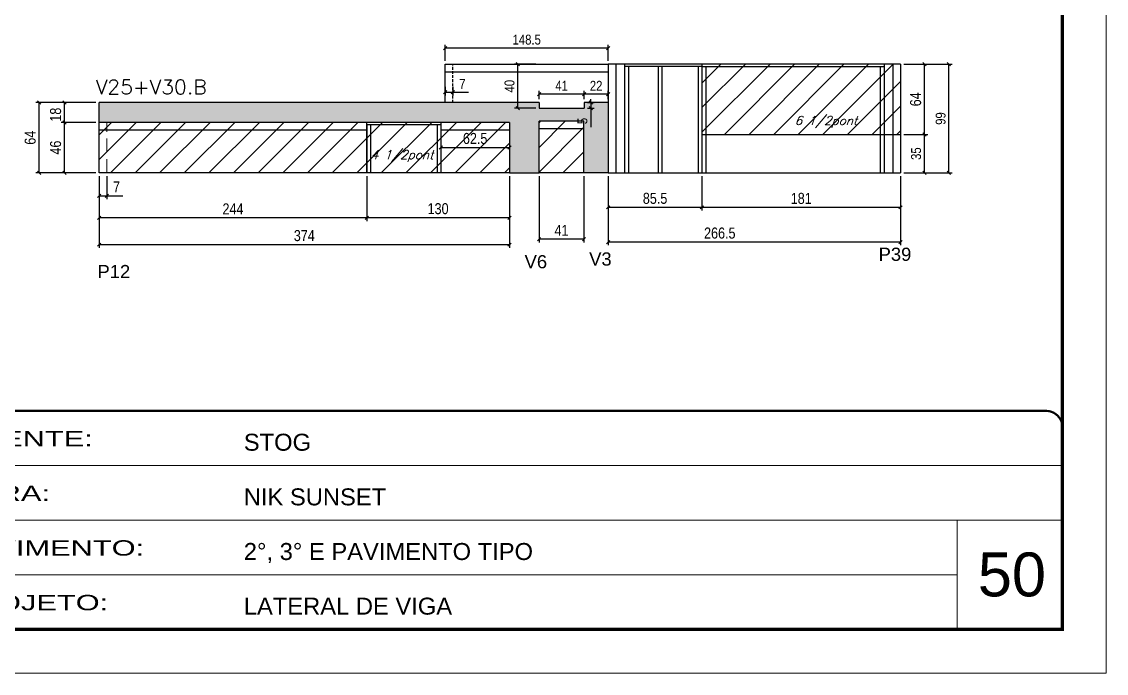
# Model space of a CAD drawing. Extents: x -10448 to -1189, y -11772 to 17235.
# Drawn here: x -8367 to -7378, y 2011 to 2605 of the extents above; entities that cross this region are included whole.
import ezdxf

# ---------------------------------------------------------------- set-up
doc = ezdxf.new("R2010")
doc.units = 0
for name, pattern in [('CONTINUO', [0]), ('DASHED', [0.75, 0.5, -0.25]), ('HIDDEN', [0.375, 0.25, -0.125])]:
    doc.linetypes.add(name, pattern=pattern)
for name, color, linetype in [('5', 5, 'Continuous'), ('COTA', 241, 'Continuous'), ('Painéis', 200, 'Continuous'), ('Reaproveitamento', 251, 'Continuous'), ('SARR_2.2x7', 40, 'Continuous'), ('SARR_3.5x7', 81, 'Continuous'), ('texto', 7, 'Continuous')]:
    doc.layers.add(name, color=color, linetype=linetype)
for name, color, linetype, lineweight in [('CARIMBO', 255, 'Continuous', 9), ('Folhas', 255, 'Continuous', 9), ('Hachura', 251, 'Continuous', 9), ('Sarr 2.2x7', 40, 'Continuous', 9), ('SARRAFO DE PRESSAO', 251, 'DASHED', 9), ('Texto Seção', 7, 'Continuous', 15)]:
    doc.layers.add(name, color=color, linetype=linetype, lineweight=lineweight)
doc.styles.add('ARIAL', font='arial.ttf')
doc.styles.add('COTA TECNICA', font='techl___.ttf', dxfattribs={"height": 10})
doc.styles.add('COTA TECNICA-50', font='techl___.ttf', dxfattribs={"height": 9})
doc.styles.add('REGUA-120', font='ROMANS.shx', dxfattribs={"height": 15})
doc.styles.add('Romans', font='romans.shx')
doc.styles.get("Standard").update_dxf_attribs({"font": 'arial.ttf'})
doc.styles.add('Tecnologia', font='')
doc.styles.get('Tecnologia').set_extended_font_data('Forgotten Futurist')
doc.dimstyles.new('COTA PAINEL-50', dxfattribs={"dimtxt": 9, "dimasz": 3, "dimexe": 3, "dimexo": 3, "dimgap": 3, "dimtad": 1, "dimdec": 1, "dimzin": 12, "dimdsep": 46, "dimtxsty": 'COTA TECNICA-50', "dimblk1": 'OBLIQUE', "dimblk2": 'OBLIQUE', "dimsah": 1, "dimcen": 0.9, "dimclrd": 4, "dimclre": 4, "dimclrt": 240, "dimadec": 1, "dimazin": 3, "dimtfac": 1, "dimtdec": 1, "dimtmove": 0, "dimatfit": 3, "dimfxl": 1, "dimtolj": 1, "dimtzin": 12, "dimarcsym": 0})
doc.dimstyles.new('PAINEL', dxfattribs={"dimtxt": 10, "dimasz": 3, "dimexe": 3, "dimexo": 3, "dimgap": 3, "dimtad": 1, "dimdec": 1, "dimzin": 12, "dimdsep": 46, "dimtxsty": 'COTA TECNICA', "dimblk1": 'OBLIQUE', "dimblk2": 'OBLIQUE', "dimsah": 1, "dimcen": 0.9, "dimclrd": 4, "dimclre": 4, "dimclrt": 240, "dimadec": 1, "dimazin": 3, "dimtfac": 1, "dimtdec": 1, "dimtmove": 0, "dimatfit": 3, "dimfxl": 1, "dimtolj": 1, "dimtzin": 12, "dimarcsym": 0})
pattern_1 = [(45, (-138479.52, -22275.074), (-11.2253202, 11.2253202), [])]
pattern_2 = [(45, (-143344.551, -19896.957), (-11.2253202, 11.2253202), [])]

# ---------------------------------------------------------------- blocks, each defined once
blk = doc.blocks.new('9999999999')
at = {"color": 30, "linetype": 'CONTINUO'}
for p, q in [((98564.56, 34379.64), (99583.98, 34379.64)), ((98564.56, 34329.83), (99487.98, 34329.83)), ((99583.98, 34329.83), (99487.98, 34329.83)), ((99487.98, 34329.83), (99487.98, 34230.21)), ((98564.56, 34280.02), (99487.98, 34280.02))]:
    blk.add_line(p, q, dxfattribs=at)
at = {"color": 30, "linetype": 'CONTINUO', "const_width": 2}
blk.add_lwpolyline([(99583.98, 34230.21), (99583.98, 34414.45, 0.414214), (99568.98, 34429.45), (98228.98, 34429.45, 0.414214), (98213.98, 34414.45), (98213.98, 34245.21, 0.414214), (98228.98, 34230.21), (99583.98, 34230.21)], format="xyb", dxfattribs=at)
at = {"layer": 'Folhas'}
blk.add_lwpolyline([(98138.98, 34190.21), (99623.98, 34190.21), (99623.98, 35240.21), (98138.98, 35240.21)], close=True, dxfattribs=at)
at = {"layer": 'Folhas', "color": 30, "const_width": 3}
blk.add_lwpolyline([(98213.98, 34230.21), (99583.98, 34230.21), (99583.98, 35200.21), (98213.98, 35200.21)], close=True, dxfattribs=at)
at = {"color": 7, "linetype": 'Continuous', "ltscale": 5, "style": 'ARIAL'}
for s, height, p in [('STOG', 15.483, (98837.68, 34393.13)), ('NIK SUNSET', 15.483, (98837.68, 34343.32)), ('2°, 3° E PAVIMENTO TIPO', 15.4829, (98837.68, 34293.51)), ('LATERAL DE VIGA', 15.4829, (98837.68, 34243.7))]:
    blk.add_text(s, height=height, dxfattribs=at).set_placement(p)
at = {"layer": 'Folhas', "color": 7, "style": 'Tecnologia', "width": 1.5}
for s, p in [('CLIENTE:', (98573.65, 34397.17)), ('OBRA:', (98573.65, 34347.31)), ('PAVIMENTO:', (98573.65, 34297.5)), ('PROJETO:', (98573.65, 34247.69))]:
    blk.add_text(s, height=14, dxfattribs=at).set_placement(p)
blk = doc.blocks.new('_Oblique')
at = {"color": 0, "linetype": 'ByBlock', "lineweight": -2}
blk.add_line((-0.5, -0.5), (0.5, 0.5), dxfattribs=at)
blk = doc.blocks.new('*D817')
at = {"layer": 'COTA', "color": 4, "linetype": 'ByBlock', "lineweight": -2, "transparency": 16777216}
for p, q in [((-8052.45, 2464.6), (-8052.45, 2423.64)), ((-7922.45, 2464.6), (-7922.45, 2423.64)), ((-7922.45, 2426.64), (-8052.45, 2426.64))]:
    blk.add_line(p, q, dxfattribs=at)
at = {"layer": 'Defpoints', "color": 0, "linetype": 'ByBlock', "transparency": 16777216}
for p in [(-8052.45, 2467.6), (-7922.45, 2467.6), (-8052.45, 2426.64)]:
    blk.add_point(p, dxfattribs=at)
at = {"layer": 'COTA', "color": 4, "linetype": 'ByBlock', "lineweight": -2, "transparency": 16777216, "xscale": 3, "yscale": 3, "zscale": 3, "rotation": 180}
blk.add_blockref('_Oblique', (-8052.45, 2426.64), dxfattribs=at)
at = {"layer": 'COTA', "color": 4, "linetype": 'ByBlock', "lineweight": -2, "transparency": 16777216, "xscale": 3, "yscale": 3, "zscale": 3}
blk.add_blockref('_Oblique', (-7922.45, 2426.64), dxfattribs=at)
at = {"layer": 'COTA', "color": 240, "linetype": 'ByBlock', "transparency": 16777216, "insert": (-7987.45, 2434.86), "char_height": 10, "attachment_point": 5, "style": 'COTA TECNICA'}
blk.add_mtext('\\A1;130', dxfattribs=at)
blk = doc.blocks.new('*D818')
at = {"layer": 'COTA', "color": 4, "linetype": 'ByBlock', "lineweight": -2, "transparency": 16777216}
for p, q in [((-8296.45, 2464.6), (-8296.45, 2423.64)), ((-8052.45, 2464.6), (-8052.45, 2423.64)), ((-8052.45, 2426.64), (-8296.45, 2426.64))]:
    blk.add_line(p, q, dxfattribs=at)
at = {"layer": 'Defpoints', "color": 0, "linetype": 'ByBlock', "transparency": 16777216}
for p in [(-8296.45, 2467.6), (-8052.45, 2467.6), (-8296.45, 2426.64)]:
    blk.add_point(p, dxfattribs=at)
at = {"layer": 'COTA', "color": 4, "linetype": 'ByBlock', "lineweight": -2, "transparency": 16777216, "xscale": 3, "yscale": 3, "zscale": 3, "rotation": 180}
blk.add_blockref('_Oblique', (-8296.45, 2426.64), dxfattribs=at)
at = {"layer": 'COTA', "color": 4, "linetype": 'ByBlock', "lineweight": -2, "transparency": 16777216, "xscale": 3, "yscale": 3, "zscale": 3}
blk.add_blockref('_Oblique', (-8052.45, 2426.64), dxfattribs=at)
at = {"layer": 'COTA', "color": 240, "linetype": 'ByBlock', "transparency": 16777216, "insert": (-8174.45, 2434.71), "char_height": 10, "attachment_point": 5, "style": 'COTA TECNICA'}
blk.add_mtext('\\A1;244', dxfattribs=at)
blk = doc.blocks.new('*D819')
at = {"layer": 'COTA', "color": 4, "linetype": 'ByBlock', "lineweight": -2, "transparency": 16777216}
for p, q in [((-8296.45, 2464.6), (-8296.45, 2399.1)), ((-7922.45, 2464.6), (-7922.45, 2399.1)), ((-7922.45, 2402.1), (-8296.45, 2402.1))]:
    blk.add_line(p, q, dxfattribs=at)
at = {"layer": 'Defpoints', "color": 0, "linetype": 'ByBlock', "transparency": 16777216}
for p in [(-8296.45, 2467.6), (-7922.45, 2467.6), (-8296.45, 2402.1)]:
    blk.add_point(p, dxfattribs=at)
at = {"layer": 'COTA', "color": 4, "linetype": 'ByBlock', "lineweight": -2, "transparency": 16777216, "xscale": 3, "yscale": 3, "zscale": 3, "rotation": 180}
blk.add_blockref('_Oblique', (-8296.45, 2402.1), dxfattribs=at)
at = {"layer": 'COTA', "color": 4, "linetype": 'ByBlock', "lineweight": -2, "transparency": 16777216, "xscale": 3, "yscale": 3, "zscale": 3}
blk.add_blockref('_Oblique', (-7922.45, 2402.1), dxfattribs=at)
at = {"layer": 'COTA', "color": 240, "linetype": 'ByBlock', "transparency": 16777216, "insert": (-8109.45, 2410.32), "char_height": 10, "attachment_point": 5, "style": 'COTA TECNICA'}
blk.add_mtext('\\A1;374', dxfattribs=at)
blk = doc.blocks.new('*D820')
at = {"layer": 'COTA', "color": 4, "linetype": 'ByBlock', "lineweight": -2, "transparency": 16777216}
for p, q in [((-8299.45, 2513.6), (-8331.02, 2513.6)), ((-8328.02, 2467.6), (-8328.02, 2513.6)), ((-8299.45, 2467.6), (-8331.02, 2467.6))]:
    blk.add_line(p, q, dxfattribs=at)
at = {"layer": 'Defpoints', "color": 0, "linetype": 'ByBlock', "transparency": 16777216}
for p in [(-8328.02, 2513.6), (-8296.45, 2513.6), (-8296.45, 2467.6)]:
    blk.add_point(p, dxfattribs=at)
at = {"layer": 'COTA', "color": 4, "linetype": 'ByBlock', "lineweight": -2, "transparency": 16777216, "xscale": 3, "yscale": 3, "zscale": 3}
for p, rotation in [((-8328.02, 2513.6), 90), ((-8328.02, 2467.6), 270)]:
    blk.add_blockref('_Oblique', p, dxfattribs=dict(at, rotation=rotation))
at = {"layer": 'COTA', "color": 240, "linetype": 'ByBlock', "transparency": 16777216, "insert": (-8336.13, 2490.6), "char_height": 10, "attachment_point": 5, "rotation": 90, "style": 'COTA TECNICA'}
blk.add_mtext('\\A1;46', dxfattribs=at)
blk = doc.blocks.new('*D821')
at = {"layer": 'COTA', "color": 4, "linetype": 'ByBlock', "lineweight": -2, "transparency": 16777216}
for p, q in [((-8299.45, 2531.6), (-8331.02, 2531.6)), ((-8328.02, 2513.6), (-8328.02, 2531.6)), ((-8299.45, 2513.6), (-8331.02, 2513.6))]:
    blk.add_line(p, q, dxfattribs=at)
at = {"layer": 'Defpoints', "color": 0, "linetype": 'ByBlock', "transparency": 16777216}
for p in [(-8328.02, 2531.6), (-8296.45, 2531.6), (-8296.45, 2513.6)]:
    blk.add_point(p, dxfattribs=at)
at = {"layer": 'COTA', "color": 4, "linetype": 'ByBlock', "lineweight": -2, "transparency": 16777216, "xscale": 3, "yscale": 3, "zscale": 3}
for p, rotation in [((-8328.02, 2531.6), 90), ((-8328.02, 2513.6), 270)]:
    blk.add_blockref('_Oblique', p, dxfattribs=dict(at, rotation=rotation))
at = {"layer": 'COTA', "color": 240, "linetype": 'ByBlock', "transparency": 16777216, "insert": (-8336.12, 2520.6), "char_height": 10, "attachment_point": 5, "rotation": 90, "style": 'COTA TECNICA'}
blk.add_mtext('\\A1;18', dxfattribs=at)
blk = doc.blocks.new('*D822')
at = {"layer": 'COTA', "color": 4, "linetype": 'ByBlock', "lineweight": -2, "transparency": 16777216}
for p, q in [((-8299.45, 2531.6), (-8354.18, 2531.6)), ((-8351.18, 2467.6), (-8351.18, 2531.6)), ((-8299.45, 2467.6), (-8354.18, 2467.6))]:
    blk.add_line(p, q, dxfattribs=at)
at = {"layer": 'Defpoints', "color": 0, "linetype": 'ByBlock', "transparency": 16777216}
for p in [(-8351.18, 2531.6), (-8296.45, 2531.6), (-8296.45, 2467.6)]:
    blk.add_point(p, dxfattribs=at)
at = {"layer": 'COTA', "color": 4, "linetype": 'ByBlock', "lineweight": -2, "transparency": 16777216, "xscale": 3, "yscale": 3, "zscale": 3}
for p, rotation in [((-8351.18, 2531.6), 90), ((-8351.18, 2467.6), 270)]:
    blk.add_blockref('_Oblique', p, dxfattribs=dict(at, rotation=rotation))
at = {"layer": 'COTA', "color": 240, "linetype": 'ByBlock', "transparency": 16777216, "insert": (-8359.29, 2499.6), "char_height": 10, "attachment_point": 5, "rotation": 90, "style": 'COTA TECNICA'}
blk.add_mtext('\\A1;64', dxfattribs=at)
blk = doc.blocks.new('*D1907')
at = {"layer": 'COTA', "color": 4, "linetype": 'ByBlock', "lineweight": -2, "transparency": 16777216}
for p, q in [((-8296.45, 2464.6), (-8296.45, 2443.66)), ((-8289.45, 2464.6), (-8289.45, 2443.66)), ((-8296.45, 2446.66), (-8289.45, 2446.66)), ((-8289.45, 2446.66), (-8274.72, 2446.66))]:
    blk.add_line(p, q, dxfattribs=at)
at = {"layer": 'Defpoints', "color": 0, "linetype": 'ByBlock', "transparency": 16777216}
for p in [(-8296.45, 2467.6), (-8289.45, 2467.6), (-8289.45, 2446.66)]:
    blk.add_point(p, dxfattribs=at)
at = {"layer": 'COTA', "color": 4, "linetype": 'ByBlock', "lineweight": -2, "transparency": 16777216, "xscale": 3, "yscale": 3, "zscale": 3, "rotation": 180}
blk.add_blockref('_Oblique', (-8296.45, 2446.66), dxfattribs=at)
at = {"layer": 'COTA', "color": 4, "linetype": 'ByBlock', "lineweight": -2, "transparency": 16777216, "xscale": 3, "yscale": 3, "zscale": 3}
blk.add_blockref('_Oblique', (-8289.45, 2446.66), dxfattribs=at)
at = {"layer": 'COTA', "color": 240, "linetype": 'ByBlock', "transparency": 16777216, "insert": (-8280.58, 2454.73), "char_height": 10, "attachment_point": 5, "style": 'COTA TECNICA'}
blk.add_mtext('\\A1;7', dxfattribs=at)
blk = doc.blocks.new('*D1908')
at = {"layer": 'COTA', "color": 4, "linetype": 'ByBlock', "lineweight": -2, "transparency": 16777216}
for p, q in [((-7984.95, 2503.6), (-7984.95, 2487.75)), ((-7922.45, 2503.6), (-7922.45, 2487.75)), ((-7984.95, 2490.75), (-7922.45, 2490.75))]:
    blk.add_line(p, q, dxfattribs=at)
at = {"layer": 'Defpoints', "color": 0, "linetype": 'ByBlock', "transparency": 16777216}
for p in [(-7984.95, 2506.6), (-7922.45, 2506.6), (-7922.45, 2490.75)]:
    blk.add_point(p, dxfattribs=at)
at = {"layer": 'COTA', "color": 4, "linetype": 'ByBlock', "lineweight": -2, "transparency": 16777216, "xscale": 3, "yscale": 3, "zscale": 3, "rotation": 180}
blk.add_blockref('_Oblique', (-7984.95, 2490.75), dxfattribs=at)
at = {"layer": 'COTA', "color": 4, "linetype": 'ByBlock', "lineweight": -2, "transparency": 16777216, "xscale": 3, "yscale": 3, "zscale": 3}
blk.add_blockref('_Oblique', (-7922.45, 2490.75), dxfattribs=at)
at = {"layer": 'COTA', "color": 240, "linetype": 'ByBlock', "transparency": 16777216, "insert": (-7953.7, 2498.86), "char_height": 10, "attachment_point": 5, "style": 'COTA TECNICA'}
blk.add_mtext('\\A1;62.5', dxfattribs=at)
blk = doc.blocks.new('*D1909')
at = {"layer": 'COTA', "color": 4, "linetype": 'ByBlock', "lineweight": -2, "transparency": 16777216}
for p, q in [((-7895.45, 2464.6), (-7895.45, 2404.1)), ((-7854.45, 2464.6), (-7854.45, 2404.1)), ((-7854.45, 2407.1), (-7895.45, 2407.1))]:
    blk.add_line(p, q, dxfattribs=at)
at = {"layer": 'Defpoints', "color": 0, "linetype": 'ByBlock', "transparency": 16777216}
for p in [(-7895.45, 2467.6), (-7854.45, 2467.6), (-7895.45, 2407.1)]:
    blk.add_point(p, dxfattribs=at)
at = {"layer": 'COTA', "color": 4, "linetype": 'ByBlock', "lineweight": -2, "transparency": 16777216, "xscale": 3, "yscale": 3, "zscale": 3, "rotation": 180}
blk.add_blockref('_Oblique', (-7895.45, 2407.1), dxfattribs=at)
at = {"layer": 'COTA', "color": 4, "linetype": 'ByBlock', "lineweight": -2, "transparency": 16777216, "xscale": 3, "yscale": 3, "zscale": 3}
blk.add_blockref('_Oblique', (-7854.45, 2407.1), dxfattribs=at)
at = {"layer": 'COTA', "color": 240, "linetype": 'ByBlock', "transparency": 16777216, "insert": (-7874.95, 2415.17), "char_height": 10, "attachment_point": 5, "style": 'COTA TECNICA'}
blk.add_mtext('\\A1;41', dxfattribs=at)
blk = doc.blocks.new('*D840')
at = {"layer": 'COTA', "color": 4, "linetype": 'ByBlock', "lineweight": -2, "transparency": 16777216}
for p, q in [((-7746.9, 2464.6), (-7746.9, 2433.13)), ((-7565.9, 2464.6), (-7565.9, 2433.13)), ((-7565.9, 2436.13), (-7746.9, 2436.13))]:
    blk.add_line(p, q, dxfattribs=at)
at = {"layer": 'Defpoints', "color": 0, "linetype": 'ByBlock', "transparency": 16777216}
for p in [(-7746.9, 2467.6), (-7565.9, 2467.6), (-7746.9, 2436.13)]:
    blk.add_point(p, dxfattribs=at)
at = {"layer": 'COTA', "color": 4, "linetype": 'ByBlock', "lineweight": -2, "transparency": 16777216, "xscale": 3, "yscale": 3, "zscale": 3, "rotation": 180}
blk.add_blockref('_Oblique', (-7746.9, 2436.13), dxfattribs=at)
at = {"layer": 'COTA', "color": 4, "linetype": 'ByBlock', "lineweight": -2, "transparency": 16777216, "xscale": 3, "yscale": 3, "zscale": 3}
blk.add_blockref('_Oblique', (-7565.9, 2436.13), dxfattribs=at)
at = {"layer": 'COTA', "color": 240, "linetype": 'ByBlock', "transparency": 16777216, "insert": (-7656.4, 2444.23), "char_height": 10, "attachment_point": 5, "style": 'COTA TECNICA'}
blk.add_mtext('\\A1;181', dxfattribs=at)
blk = doc.blocks.new('*D841')
at = {"layer": 'COTA', "color": 4, "linetype": 'ByBlock', "lineweight": -2, "transparency": 16777216}
for p, q in [((-7832.4, 2464.6), (-7832.4, 2433.13)), ((-7746.9, 2464.6), (-7746.9, 2433.13)), ((-7746.9, 2436.13), (-7832.4, 2436.13))]:
    blk.add_line(p, q, dxfattribs=at)
at = {"layer": 'Defpoints', "color": 0, "linetype": 'ByBlock', "transparency": 16777216}
for p in [(-7832.4, 2467.6), (-7746.9, 2467.6), (-7832.4, 2436.13)]:
    blk.add_point(p, dxfattribs=at)
at = {"layer": 'COTA', "color": 4, "linetype": 'ByBlock', "lineweight": -2, "transparency": 16777216, "xscale": 3, "yscale": 3, "zscale": 3, "rotation": 180}
blk.add_blockref('_Oblique', (-7832.4, 2436.13), dxfattribs=at)
at = {"layer": 'COTA', "color": 4, "linetype": 'ByBlock', "lineweight": -2, "transparency": 16777216, "xscale": 3, "yscale": 3, "zscale": 3}
blk.add_blockref('_Oblique', (-7746.9, 2436.13), dxfattribs=at)
at = {"layer": 'COTA', "color": 240, "linetype": 'ByBlock', "transparency": 16777216, "insert": (-7789.65, 2444.26), "char_height": 10, "attachment_point": 5, "style": 'COTA TECNICA'}
blk.add_mtext('\\A1;85.5', dxfattribs=at)
blk = doc.blocks.new('*D842')
at = {"layer": 'COTA', "color": 4, "linetype": 'ByBlock', "lineweight": -2, "transparency": 16777216}
for p, q in [((-7832.4, 2464.6), (-7832.4, 2401.51)), ((-7565.9, 2464.6), (-7565.9, 2401.51)), ((-7565.9, 2404.51), (-7832.4, 2404.51))]:
    blk.add_line(p, q, dxfattribs=at)
at = {"layer": 'Defpoints', "color": 0, "linetype": 'ByBlock', "transparency": 16777216}
for p in [(-7832.4, 2467.6), (-7565.9, 2467.6), (-7832.4, 2404.51)]:
    blk.add_point(p, dxfattribs=at)
at = {"layer": 'COTA', "color": 4, "linetype": 'ByBlock', "lineweight": -2, "transparency": 16777216, "xscale": 3, "yscale": 3, "zscale": 3, "rotation": 180}
blk.add_blockref('_Oblique', (-7832.4, 2404.51), dxfattribs=at)
at = {"layer": 'COTA', "color": 4, "linetype": 'ByBlock', "lineweight": -2, "transparency": 16777216, "xscale": 3, "yscale": 3, "zscale": 3}
blk.add_blockref('_Oblique', (-7565.9, 2404.51), dxfattribs=at)
at = {"layer": 'COTA', "color": 240, "linetype": 'ByBlock', "transparency": 16777216, "insert": (-7730.65, 2412.62), "char_height": 10, "attachment_point": 5, "style": 'COTA TECNICA'}
blk.add_mtext('\\A1;266.5', dxfattribs=at)
blk = doc.blocks.new('*D1930')
at = {"layer": 'COTA', "color": 4, "linetype": 'ByBlock', "lineweight": -2, "transparency": 16777216}
for p, q in [((-7562.9, 2566.6), (-7540.97, 2566.6)), ((-7543.97, 2502.6), (-7543.97, 2566.6)), ((-7562.9, 2502.6), (-7540.97, 2502.6))]:
    blk.add_line(p, q, dxfattribs=at)
at = {"layer": 'Defpoints', "color": 0, "linetype": 'ByBlock', "transparency": 16777216}
for p in [(-7565.9, 2566.6), (-7543.97, 2566.6), (-7565.9, 2502.6)]:
    blk.add_point(p, dxfattribs=at)
at = {"layer": 'COTA', "color": 4, "linetype": 'ByBlock', "lineweight": -2, "transparency": 16777216, "xscale": 3, "yscale": 3, "zscale": 3}
for p, rotation in [((-7543.97, 2566.6), 90), ((-7543.97, 2502.6), 270)]:
    blk.add_blockref('_Oblique', p, dxfattribs=dict(at, rotation=rotation))
at = {"layer": 'COTA', "color": 240, "linetype": 'ByBlock', "transparency": 16777216, "insert": (-7552.07, 2534.6), "char_height": 10, "attachment_point": 5, "rotation": 90, "style": 'COTA TECNICA'}
blk.add_mtext('\\A1;64', dxfattribs=at)
blk = doc.blocks.new('*D893')
at = {"layer": 'COTA', "color": 4, "linetype": 'ByBlock', "lineweight": -2, "transparency": 16777216}
for p, q in [((-7562.9, 2502.6), (-7540.97, 2502.6)), ((-7543.97, 2467.6), (-7543.97, 2502.6)), ((-7562.9, 2467.6), (-7540.97, 2467.6))]:
    blk.add_line(p, q, dxfattribs=at)
at = {"layer": 'Defpoints', "color": 0, "linetype": 'ByBlock', "transparency": 16777216}
for p in [(-7565.9, 2502.6), (-7543.97, 2502.6), (-7565.9, 2467.6)]:
    blk.add_point(p, dxfattribs=at)
at = {"layer": 'COTA', "color": 4, "linetype": 'ByBlock', "lineweight": -2, "transparency": 16777216, "xscale": 3, "yscale": 3, "zscale": 3}
for p, rotation in [((-7543.97, 2502.6), 90), ((-7543.97, 2467.6), 270)]:
    blk.add_blockref('_Oblique', p, dxfattribs=dict(at, rotation=rotation))
at = {"layer": 'COTA', "color": 240, "linetype": 'ByBlock', "transparency": 16777216, "insert": (-7551.67, 2485.1), "char_height": 9, "attachment_point": 5, "rotation": 90, "style": 'COTA TECNICA-50'}
blk.add_mtext('\\A1;35', dxfattribs=at)
blk = doc.blocks.new('*D1962')
at = {"layer": 'COTA', "color": 4, "linetype": 'ByBlock', "lineweight": -2, "transparency": 16777216}
for p, q in [((-7562.9, 2566.6), (-7518.72, 2566.6)), ((-7521.72, 2467.6), (-7521.72, 2566.6)), ((-7562.9, 2467.6), (-7518.72, 2467.6))]:
    blk.add_line(p, q, dxfattribs=at)
at = {"layer": 'Defpoints', "color": 0, "linetype": 'ByBlock', "transparency": 16777216}
for p in [(-7565.9, 2566.6), (-7521.72, 2566.6), (-7565.9, 2467.6)]:
    blk.add_point(p, dxfattribs=at)
at = {"layer": 'COTA', "color": 4, "linetype": 'ByBlock', "lineweight": -2, "transparency": 16777216, "xscale": 3, "yscale": 3, "zscale": 3}
for p, rotation in [((-7521.72, 2566.6), 90), ((-7521.72, 2467.6), 270)]:
    blk.add_blockref('_Oblique', p, dxfattribs=dict(at, rotation=rotation))
at = {"layer": 'COTA', "color": 240, "linetype": 'ByBlock', "transparency": 16777216, "insert": (-7529.3, 2517.1), "char_height": 9, "attachment_point": 5, "rotation": 90, "style": 'COTA TECNICA-50'}
blk.add_mtext('\\A1;99', dxfattribs=at)
blk = doc.blocks.new('*D1963')
at = {"layer": 'COTA', "color": 4, "linetype": 'ByBlock', "lineweight": -2, "transparency": 16777216}
for p, q in [((-7980.95, 2569.6), (-7980.95, 2584.36)), ((-7832.4, 2581.36), (-7980.95, 2581.36)), ((-7832.4, 2569.6), (-7832.4, 2584.36))]:
    blk.add_line(p, q, dxfattribs=at)
at = {"layer": 'Defpoints', "color": 0, "linetype": 'ByBlock', "transparency": 16777216}
for p in [(-7980.95, 2581.36), (-7980.95, 2566.6), (-7832.4, 2566.6)]:
    blk.add_point(p, dxfattribs=at)
at = {"layer": 'COTA', "color": 4, "linetype": 'ByBlock', "lineweight": -2, "transparency": 16777216, "xscale": 3, "yscale": 3, "zscale": 3, "rotation": 180}
blk.add_blockref('_Oblique', (-7980.95, 2581.36), dxfattribs=at)
at = {"layer": 'COTA', "color": 4, "linetype": 'ByBlock', "lineweight": -2, "transparency": 16777216, "xscale": 3, "yscale": 3, "zscale": 3}
blk.add_blockref('_Oblique', (-7832.4, 2581.36), dxfattribs=at)
at = {"layer": 'COTA', "color": 240, "linetype": 'ByBlock', "transparency": 16777216, "insert": (-7906.67, 2588.97), "char_height": 9, "attachment_point": 5, "style": 'COTA TECNICA-50'}
blk.add_mtext('\\A1;148.5', dxfattribs=at)
blk = doc.blocks.new('*D1964')
at = {"layer": 'COTA', "color": 4, "linetype": 'ByBlock', "lineweight": -2, "transparency": 16777216}
for p, q in [((-7854.4, 2534.6), (-7854.4, 2542.44)), ((-7832.4, 2534.6), (-7832.4, 2542.44)), ((-7832.4, 2539.44), (-7854.4, 2539.44))]:
    blk.add_line(p, q, dxfattribs=at)
at = {"layer": 'Defpoints', "color": 0, "linetype": 'ByBlock', "transparency": 16777216}
for p in [(-7854.4, 2539.44), (-7854.4, 2531.6), (-7832.4, 2531.6)]:
    blk.add_point(p, dxfattribs=at)
at = {"layer": 'COTA', "color": 4, "linetype": 'ByBlock', "lineweight": -2, "transparency": 16777216, "xscale": 3, "yscale": 3, "zscale": 3, "rotation": 180}
blk.add_blockref('_Oblique', (-7854.4, 2539.44), dxfattribs=at)
at = {"layer": 'COTA', "color": 4, "linetype": 'ByBlock', "lineweight": -2, "transparency": 16777216, "xscale": 3, "yscale": 3, "zscale": 3}
blk.add_blockref('_Oblique', (-7832.4, 2539.44), dxfattribs=at)
at = {"layer": 'COTA', "color": 240, "linetype": 'ByBlock', "transparency": 16777216, "insert": (-7843.4, 2546.94), "char_height": 9, "attachment_point": 5, "style": 'COTA TECNICA-50'}
blk.add_mtext('\\A1;22', dxfattribs=at)
blk = doc.blocks.new('*D1965')
at = {"layer": 'COTA', "color": 4, "linetype": 'ByBlock', "lineweight": -2, "transparency": 16777216}
for p, q in [((-7895.4, 2534.6), (-7895.4, 2542.44)), ((-7854.4, 2534.6), (-7854.4, 2542.44)), ((-7854.4, 2539.44), (-7895.4, 2539.44))]:
    blk.add_line(p, q, dxfattribs=at)
at = {"layer": 'Defpoints', "color": 0, "linetype": 'ByBlock', "transparency": 16777216}
for p in [(-7895.4, 2539.44), (-7895.4, 2531.6), (-7854.4, 2531.6)]:
    blk.add_point(p, dxfattribs=at)
at = {"layer": 'COTA', "color": 4, "linetype": 'ByBlock', "lineweight": -2, "transparency": 16777216, "xscale": 3, "yscale": 3, "zscale": 3, "rotation": 180}
blk.add_blockref('_Oblique', (-7895.4, 2539.44), dxfattribs=at)
at = {"layer": 'COTA', "color": 4, "linetype": 'ByBlock', "lineweight": -2, "transparency": 16777216, "xscale": 3, "yscale": 3, "zscale": 3}
blk.add_blockref('_Oblique', (-7854.4, 2539.44), dxfattribs=at)
at = {"layer": 'COTA', "color": 240, "linetype": 'ByBlock', "transparency": 16777216, "insert": (-7874.9, 2547.01), "char_height": 9, "attachment_point": 5, "style": 'COTA TECNICA-50'}
blk.add_mtext('\\A1;41', dxfattribs=at)
blk = doc.blocks.new('*D1966')
at = {"layer": 'COTA', "color": 4, "linetype": 'ByBlock', "lineweight": -2, "transparency": 16777216}
for p, q in [((-7898.4, 2566.6), (-7917.73, 2566.6)), ((-7914.73, 2526.6), (-7914.73, 2566.6)), ((-7898.4, 2526.6), (-7917.73, 2526.6))]:
    blk.add_line(p, q, dxfattribs=at)
at = {"layer": 'Defpoints', "color": 0, "linetype": 'ByBlock', "transparency": 16777216}
for p in [(-7914.73, 2566.6), (-7895.4, 2566.6), (-7895.4, 2526.6)]:
    blk.add_point(p, dxfattribs=at)
at = {"layer": 'COTA', "color": 4, "linetype": 'ByBlock', "lineweight": -2, "transparency": 16777216, "xscale": 3, "yscale": 3, "zscale": 3}
for p, rotation in [((-7914.73, 2566.6), 90), ((-7914.73, 2526.6), 270)]:
    blk.add_blockref('_Oblique', p, dxfattribs=dict(at, rotation=rotation))
at = {"layer": 'COTA', "color": 240, "linetype": 'ByBlock', "transparency": 16777216, "insert": (-7922.32, 2546.6), "char_height": 9, "attachment_point": 5, "rotation": 90, "style": 'COTA TECNICA-50'}
blk.add_mtext('\\A1;40', dxfattribs=at)
blk = doc.blocks.new('*D1967')
at = {"layer": 'COTA', "color": 4, "linetype": 'ByBlock', "lineweight": -2, "transparency": 16777216}
for p, q in [((-7851.4, 2531.6), (-7845.21, 2531.6)), ((-7848.21, 2531.6), (-7848.21, 2534.6)), ((-7848.21, 2531.6), (-7848.21, 2526.6)), ((-7851.4, 2526.6), (-7845.21, 2526.6)), ((-7848.21, 2526.6), (-7848.21, 2509.11))]:
    blk.add_line(p, q, dxfattribs=at)
at = {"layer": 'Defpoints', "color": 0, "linetype": 'ByBlock', "transparency": 16777216}
for p in [(-7854.4, 2531.6), (-7854.4, 2526.6), (-7848.21, 2526.6)]:
    blk.add_point(p, dxfattribs=at)
at = {"layer": 'COTA', "color": 4, "linetype": 'ByBlock', "lineweight": -2, "transparency": 16777216, "xscale": 3, "yscale": 3, "zscale": 3}
for p, rotation in [((-7848.21, 2531.6), 270), ((-7848.21, 2526.6), 90)]:
    blk.add_blockref('_Oblique', p, dxfattribs=dict(at, rotation=rotation))
at = {"layer": 'COTA', "color": 240, "linetype": 'ByBlock', "transparency": 16777216, "insert": (-7855.81, 2514.85), "char_height": 9, "attachment_point": 5, "rotation": 90, "style": 'COTA TECNICA-50'}
blk.add_mtext('\\A1;5', dxfattribs=at)
blk = doc.blocks.new('*D1968')
at = {"layer": 'COTA', "color": 4, "linetype": 'ByBlock', "lineweight": -2, "transparency": 16777216}
for p, q in [((-7980.95, 2546.1), (-7980.95, 2538.02)), ((-7973.95, 2546.1), (-7973.95, 2538.02)), ((-7980.95, 2541.02), (-7973.95, 2541.02)), ((-7973.95, 2541.02), (-7959.79, 2541.02))]:
    blk.add_line(p, q, dxfattribs=at)
at = {"layer": 'Defpoints', "color": 0, "linetype": 'ByBlock', "transparency": 16777216}
for p in [(-7980.95, 2549.1), (-7973.95, 2549.1), (-7973.95, 2541.02)]:
    blk.add_point(p, dxfattribs=at)
at = {"layer": 'COTA', "color": 4, "linetype": 'ByBlock', "lineweight": -2, "transparency": 16777216, "xscale": 3, "yscale": 3, "zscale": 3, "rotation": 180}
blk.add_blockref('_Oblique', (-7980.95, 2541.02), dxfattribs=at)
at = {"layer": 'COTA', "color": 4, "linetype": 'ByBlock', "lineweight": -2, "transparency": 16777216, "xscale": 3, "yscale": 3, "zscale": 3}
blk.add_blockref('_Oblique', (-7973.95, 2541.02), dxfattribs=at)
at = {"layer": 'COTA', "color": 240, "linetype": 'ByBlock', "transparency": 16777216, "insert": (-7965.37, 2548.59), "char_height": 9, "attachment_point": 5, "style": 'COTA TECNICA-50'}
blk.add_mtext('\\A1;7', dxfattribs=at)

msp = doc.modelspace()

# ---------------------------------------------------------------- hatches: boundary and pattern name
at = {"layer": 'COTA', "linetype": 'ByBlock'}
h = msp.add_hatch(dxfattribs=at)
h.set_pattern_fill('AR-CONC', color=256, scale=0.03)
h.set_pattern_definition([(50, (-143344.551, -19896.9565), (5.46554007, -0.47817257), [0.5715, -6.2865]), (355, (-143344.551, -19896.9565), (-1.05730264, 5.73170536), [0.4572, -5.02921753]), (100.4514447, (-143344.0955, -19896.9964), (4.40823741, 5.25353256), [0.48570026, -5.34270734]), (46.1842, (-143344.551, -19895.4325), (8.13237123, -1.26126984), [0.85725, -9.42975]), (96.6355576, (-143343.873, -19895.538), (7.122124, 7.42278374), [0.7285507, -8.01406824]), (351.184151, (-143344.551, -19895.4325), (7.122124, 7.42278374), [0.685799, -7.54379196]), (21, (-143343.789, -19895.8135), (4.54843174, -3.06795595), [0.5715, -6.2865]), (326, (-143343.789, -19895.8135), (1.85406085, 5.52563898), [0.4572, -5.0292]), (71.451445, (-143343.41, -19896.069), (6.40249258, 2.45768307), [0.48570026, -5.34269813]), (37.5, (-143344.551, -19896.9565), (0.092658098, 2.536651166), [0, -4.96824, 0, -5.1054, 0, -5.04825]), (7.5, (-143344.551, -19896.9565), (2.004589875, 3.005417245), [0, -2.91084, 0, -4.85394, 0, -1.92405]), (327.5, (-143346.2502, -19896.9565), (4.067717855, -0.17186232), [0, -1.905, 0, -5.9436, 0, -7.8867]), (317.5, (-143347.0122, -19896.9565), (4.44387544, 0.76279473), [0, -2.4765, 0, -3.94716, 0, -5.6007])])
h.paths.add_polyline_path([(-7922.45, 2467.6), (-7895.45, 2467.6), (-7895.45, 2514.6), (-7854.45, 2514.6), (-7854.45, 2467.6), (-7832.4, 2467.6), (-7832.4, 2531.6), (-7854.4, 2531.6), (-7854.4, 2526.6), (-7895.4, 2526.6), (-7895.4, 2531.6), (-7980.95, 2531.6), (-8296.45, 2531.6), (-8296.45, 2513.6), (-7922.45, 2513.6)])
at = {"layer": 'Hachura', "linetype": 'ByBlock'}
h = msp.add_hatch(dxfattribs=at)
h.set_pattern_fill('ANSI31', color=256, scale=5)
h.set_pattern_definition(pattern_1)
h.paths.add_polyline_path([(-8296.45, 2513.6), (-8296.45, 2467.6), (-8052.45, 2467.6), (-8052.45, 2513.6)])
h = msp.add_hatch(dxfattribs=at)
h.set_pattern_fill('ANSI31', color=256, scale=5)
h.set_pattern_definition(pattern_1)
h.paths.add_polyline_path([(-8052.45, 2513.6), (-8052.45, 2467.6), (-7922.45, 2467.6), (-7922.45, 2513.6)])
at = {"layer": 'Reaproveitamento', "linetype": 'ByBlock'}
h = msp.add_hatch(dxfattribs=at)
h.set_pattern_fill('ANSI31', color=256, scale=5)
h.set_pattern_definition(pattern_2)
h.paths.add_polyline_path([(-7746.9, 2566.6), (-7746.9, 2502.6), (-7565.9, 2502.6), (-7565.9, 2566.6)])
h = msp.add_hatch(dxfattribs=at)
h.set_pattern_fill('ANSI31', color=256, scale=5)
h.set_pattern_definition(pattern_2)
h.paths.add_polyline_path([(-7854.45, 2514.6), (-7895.45, 2514.6), (-7895.45, 2467.6), (-7854.45, 2467.6)])

# ---------------------------------------------------------------- linework, layer by layer
at = {"layer": 'COTA', "linetype": 'ByBlock'}
for p, q in [((-7980.95, 2531.6), (-8296.45, 2531.6)), ((-8296.45, 2513.6), (-8296.45, 2531.6)), ((-7922.45, 2467.6), (-7895.45, 2467.6)), ((-7832.4, 2467.6), (-7854.45, 2467.6))]:
    msp.add_line(p, q, dxfattribs=at)
at = {"layer": 'Painéis', "linetype": 'ByBlock'}
for p, q in [((-7980.95, 2531.6), (-7980.95, 2566.6)), ((-7980.95, 2566.6), (-7832.4, 2566.6)), ((-7832.4, 2566.6), (-7832.4, 2531.6)), ((-7895.4, 2531.6), (-7980.95, 2531.6)), ((-7895.4, 2531.6), (-7895.4, 2526.6)), ((-7832.4, 2531.6), (-7854.4, 2531.6)), ((-7854.4, 2531.6), (-7854.4, 2526.6)), ((-7895.4, 2526.6), (-7854.4, 2526.6)), ((-7922.45, 2513.6), (-8296.45, 2513.6)), ((-8296.45, 2467.6), (-8296.45, 2513.6)), ((-8052.45, 2467.6), (-8052.45, 2513.6)), ((-7922.45, 2513.6), (-7922.45, 2467.6)), ((-7854.45, 2514.6), (-7895.45, 2514.6)), ((-7895.45, 2467.6), (-7895.45, 2514.6)), ((-7854.45, 2467.6), (-7854.45, 2514.6)), ((-7922.45, 2467.6), (-8296.45, 2467.6)), ((-7854.45, 2467.6), (-7895.45, 2467.6))]:
    msp.add_line(p, q, dxfattribs=at)
at = {"layer": 'Painéis'}
for p, q in [((-7565.9, 2566.6), (-7832.4, 2566.6)), ((-7832.4, 2566.6), (-7832.4, 2467.6)), ((-7746.9, 2566.6), (-7746.9, 2467.6)), ((-7565.9, 2566.6), (-7565.9, 2467.6)), ((-7746.9, 2502.6), (-7565.9, 2502.6)), ((-7832.4, 2467.6), (-7565.9, 2467.6))]:
    msp.add_line(p, q, dxfattribs=at)
at = {"layer": 'Sarr 2.2x7', "linetype": 'HIDDEN', "ltscale": 50}
msp.add_line((-8289.45, 2467.6), (-8289.45, 2513.6), dxfattribs=at)
at = {"layer": 'SARR_2.2x7', "linetype": 'HIDDEN', "ltscale": 10}
msp.add_line((-7973.95, 2531.6), (-7973.95, 2566.6), dxfattribs=at)
at = {"layer": 'SARR_2.2x7', "linetype": 'Continuous'}
for p, q in [((-7825.4, 2566.6), (-7825.4, 2502.6)), ((-7746.9, 2564.4), (-7817.4, 2564.4)), ((-7746.9, 2564.4), (-7580.9, 2564.4)), ((-7572.9, 2566.6), (-7572.9, 2502.6)), ((-7980.95, 2559.6), (-7832.4, 2559.6)), ((-8052.45, 2506.6), (-8296.45, 2506.6)), ((-7984.95, 2511.4), (-8052.45, 2511.4)), ((-7922.45, 2506.6), (-7984.95, 2506.6)), ((-7854.45, 2507.6), (-7895.45, 2507.6)), ((-7825.4, 2502.6), (-7825.4, 2467.6)), ((-7572.9, 2502.6), (-7572.9, 2467.6))]:
    msp.add_line(p, q, dxfattribs=at)
at = {"layer": 'SARR_3.5x7'}
for p, q in [((-7817.4, 2566.6), (-7817.4, 2467.6)), ((-7813.9, 2564.4), (-7813.9, 2467.6)), ((-7786.95, 2564.4), (-7786.95, 2467.6)), ((-7783.45, 2564.4), (-7783.45, 2467.6)), ((-7750.4, 2564.4), (-7750.4, 2467.6)), ((-7743.4, 2564.4), (-7743.4, 2467.6)), ((-7584.4, 2564.4), (-7584.4, 2467.6)), ((-7580.9, 2566.6), (-7580.9, 2467.6)), ((-7984.95, 2513.6), (-7984.95, 2467.6)), ((-8052.45, 2511.4), (-8052.45, 2467.6)), ((-8048.95, 2511.4), (-8048.95, 2467.6)), ((-7988.45, 2511.4), (-7988.45, 2467.6)), ((-7922.45, 2467.6), (-7925.95, 2467.6))]:
    msp.add_line(p, q, dxfattribs=at)

# ---------------------------------------------------------------- block references
at = {"layer": 'SARRAFO DE PRESSAO', "color": 6, "linetype": 'ByBlock'}
msp.add_blockref('9999999999', (-107002.26, -32178.88), dxfattribs=at)

# ---------------------------------------------------------------- texts
at = {"layer": '5', "linetype": 'Continuous'}
for s, p in [('V3', (-7849.73, 2383.03)), ('P39', (-7585.86, 2387.36)), ('P12', (-8297.98, 2371.58)), ('V6', (-7908.59, 2380.58))]:
    msp.add_text(s, height=12, rotation=359.99996, dxfattribs=at).set_placement(p)
at = {"layer": 'CARIMBO', "style": 'ARIAL'}
msp.add_text('50', height=40, dxfattribs=at).set_placement((-7495.42, 2081.47))
at = {"layer": 'texto', "color": 2, "char_height": 8, "attachment_point": 5, "style": 'Romans'}
for s, insert in [('{\\Q19;\\C256;6 1/2pont}', (-7633.84, 2513.97)), ('{\\Q19;\\C256;4 1/2pont}', (-8020.33, 2482.82))]:
    msp.add_mtext(s, dxfattribs=dict(at, insert=insert))
at = {"layer": 'Texto Seção', "style": 'REGUA-120', "width": 1.05}
msp.add_text('V25+V30.B', height=13, dxfattribs=at).set_placement((-8299.54, 2539.35))

# ---------------------------------------------------------------- dimensions: what is measured, and where the dimension line sits
at = {"layer": 'COTA', "linetype": 'ByBlock'}
for base, p1, p2, angle, dimstyle, picture, middle in [((-7980.9464, 2581.3561), (-7832.4036, 2566.596), (-7980.9464, 2566.596), 180, 'COTA PAINEL-50', '*D1963', (-7906.675, 2588.9745)), ((-7914.73, 2566.6), (-7895.4, 2526.6), (-7895.4, 2566.6), 90, 'COTA PAINEL-50', '*D1966', (-7922.32, 2546.6)), ((-7543.97, 2566.6), (-7565.9, 2502.6), (-7565.9, 2566.6), 90, 'PAINEL', '*D1930', (-7552.07, 2534.6)), ((-7521.72, 2566.6), (-7565.9, 2467.6), (-7565.9, 2566.6), 90, 'COTA PAINEL-50', '*D1962', (-7529.3, 2517.1)), ((-7973.95, 2541.02), (-7980.95, 2549.1), (-7973.95, 2549.1), 180, 'COTA PAINEL-50', '*D1968', (-7965.37, 2548.59)), ((-7895.4, 2539.44), (-7854.4, 2531.6), (-7895.4, 2531.6), 180, 'COTA PAINEL-50', '*D1965', (-7874.9, 2547.01)), ((-7854.4, 2539.44), (-7832.4, 2531.6), (-7854.4, 2531.6), 180, 'COTA PAINEL-50', '*D1964', (-7843.4, 2546.94)), ((-8351.18, 2531.6), (-8296.45, 2467.6), (-8296.45, 2531.6), 90, 'PAINEL', '*D822', (-8359.29, 2499.6)), ((-7848.21, 2526.6), (-7854.4, 2531.6), (-7854.4, 2526.6), 90, 'COTA PAINEL-50', '*D1967', (-7855.81, 2514.85)), ((-8328.02, 2513.6), (-8296.45, 2467.6), (-8296.45, 2513.6), 90, 'PAINEL', '*D820', (-8336.13, 2490.6)), ((-7922.45, 2490.75), (-7984.95, 2506.6), (-7922.45, 2506.6), 180, 'PAINEL', '*D1908', (-7953.7, 2498.86)), ((-7543.97, 2502.6), (-7565.9, 2467.6), (-7565.9, 2502.6), 90, 'COTA PAINEL-50', '*D893', (-7551.67, 2485.1)), ((-8296.45, 2426.64), (-8052.45, 2467.6), (-8296.45, 2467.6), 180, 'PAINEL', '*D818', (-8174.45, 2434.71)), ((-8296.45, 2402.1), (-7922.45, 2467.6), (-8296.45, 2467.6), 180, 'PAINEL', '*D819', (-8109.45, 2410.32)), ((-8289.45, 2446.66), (-8296.45, 2467.6), (-8289.45, 2467.6), 180, 'PAINEL', '*D1907', (-8280.58, 2454.73)), ((-8052.45, 2426.64), (-7922.45, 2467.6), (-8052.45, 2467.6), 180, 'PAINEL', '*D817', (-7987.45, 2434.86)), ((-7895.45, 2407.1), (-7854.45, 2467.6), (-7895.45, 2467.6), 180, 'PAINEL', '*D1909', (-7874.95, 2415.17)), ((-7746.9, 2436.13), (-7565.9, 2467.6), (-7746.9, 2467.6), 180, 'PAINEL', '*D840', (-7656.4, 2444.23))]:
    dim = msp.add_linear_dim(base=base, p1=p1, p2=p2, angle=angle, dimstyle=dimstyle, dxfattribs=at)
    dim.commit()
    dim.dimension.update_dxf_attribs({"geometry": picture, "text_midpoint": middle})
for base, p1, p2, angle, picture, middle in [((-8328.02, 2531.6), (-8296.45, 2513.6), (-8296.45, 2531.6), 90, '*D821', (-8328.02, 2520.6)), ((-7832.4, 2404.51), (-7565.9, 2467.6), (-7832.4, 2467.6), 180, '*D842', (-7730.65, 2404.51))]:
    dim = msp.add_linear_dim(base=base, p1=p1, p2=p2, angle=angle, dimstyle='PAINEL', dxfattribs=at)
    dim.commit()
    dim.dimension.update_dxf_attribs({"geometry": picture, "text_midpoint": middle, "dimtype": 160})
dim = msp.add_linear_dim(base=(-7832.4, 2436.13), p1=(-7746.9, 2467.6), p2=(-7832.4, 2467.6), angle=180, dimstyle='PAINEL', override={"dimtmove": 1}, dxfattribs=at)
dim.commit()
dim.dimension.update_dxf_attribs({"geometry": '*D841', "text_midpoint": (-7789.65, 2444.26)})

doc.saveas('drawing.dxf')
